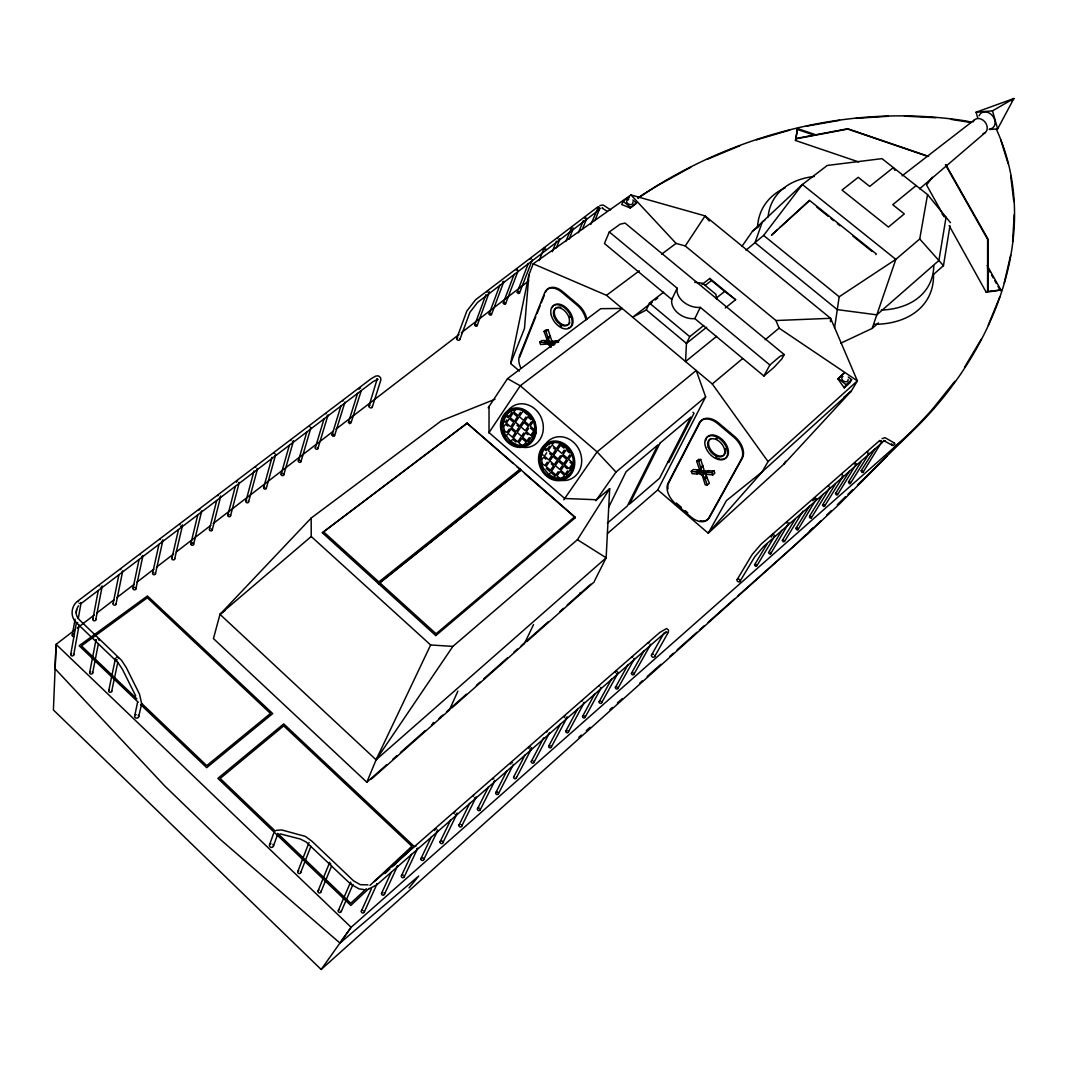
<?xml version="1.0" encoding="UTF-8"?>
<svg xmlns="http://www.w3.org/2000/svg" width="1068" height="1068" viewBox="0 0 1068 1068"><rect width="100%" height="100%" fill="white"/><g stroke="black" fill="none" stroke-linecap="round" stroke-linejoin="round"><path stroke-width="1.5" d="M489.037 406.494L489.024 432.567L564.705 498.489L596.558 499.757L609.681 488.663L606.143 557.803L594.529 580.859M949.145 225.588L986.218 292.258L987.58 291.11L987.62 239.325L945.394 164.712M987.152 265.491L1000.916 290.015L988.22 291.35L988.26 239.579L945.794 164.592M549.513 342L545.935 331.414L544.026 331.414C548.712 343.669 546.242 341.253 555.293 341.186L559.191 340.599M551.662 340.398L548.084 329.812L546.189 329.812L544.026 331.414M891.58 443.781L892.755 445.583L894.864 444.475L894.45 443.046L885.012 437.666L882.088 438.628M1014.2 214.681L1012.638 241.568M137.638 701.916L134.715 715.814M141.59 703.465L139.548 694.227L126.278 667.54L121.472 660.251L79.7 620.121C75.387 615.902 75 611.056 78.538 605.77M830.437 321.615L830.61 318.304L705.094 215.91L630.961 194.937L533.186 263.809L528.887 274.917L510.624 363.507L519.435 371.063M702.01 471.776L698.699 461.269L696.63 461.149C701.289 474.566 698.859 470.28 707.95 470.988L713.985 470.761L714.839 473.137L712.823 474.926C710.781 474.352 698.806 475.073 705 470.814M704.039 470L700.728 459.494L698.659 459.387L696.63 461.149M528.887 274.917L524.468 328.503L510.624 363.507M506.779 419.938L505.284 422.18L503.335 421.366L502.961 427.414L505.618 424.236L507.781 426.105M543.318 455.182L541.383 454.367L540.982 460.441L543.652 457.238L545.841 459.133M834.589 327.836L839.181 296.771L895.838 259.364L919.722 239.005L927.558 194.59L881.994 158.638L827.273 165.447L802.375 184.51L752.513 231.209L742.06 246.174M858.659 161.935L795.473 140.482L797.582 128.587L816.379 134.995M795.473 140.482L797.582 128.587M521.171 470.08L378.593 583.755L378.886 581.953L520.089 469.132L574.704 516.779L575.318 517.7L435.784 635.58L322.322 532.758L466.996 423.195L520.089 469.132M933.459 274.463L943.471 265.652L949.946 225.855M435.784 635.58L436.078 633.778L574.704 516.779M72.264 635.046L75.067 619.186M76.188 612.845L76.749 609.681M70.782 654.203L76.402 622.684M78.298 618.372L81.141 602.526M73.692 655.044L79.085 625.127M92.863 619.173L98.256 590.591M95.746 619.934L102.101 586.612M89.712 672.346L96.053 639.558M92.622 673.187L98.416 643.537M113.115 603.58L118.842 574.944M115.971 604.341L122.713 570.953A1.522 1.242 5.1 0 1 122.299 571.487M1010.648 255.252L1004.214 283.007M108.736 690.595L115.518 658.115A1.562 1.322 2.9 0 0 117.333 659.837M133.033 588.241L139.067 559.565M111.659 691.423L117.814 662.213M135.863 588.989L142.965 555.56M152.617 573.156L158.958 544.453M155.421 573.903L162.883 540.435A1.482 1.215 7.4 0 0 162.883 539.807M171.881 558.31L178.516 529.581M174.658 559.058L182.454 525.563M138.613 716.935L141.55 704.346M190.825 543.719L197.754 514.963M193.575 544.466L201.718 510.945A1.455 1.175 9.4 0 1 201.345 511.452M209.475 529.354L216.671 500.585M212.198 530.102L220.649 496.553A1.442 1.161 10.4 0 0 220.649 495.952M227.818 515.23L235.28 486.447M230.514 515.964L239.272 482.402A1.428 1.135 11.3 0 1 238.925 482.896M245.88 501.319L254.024 470.921M248.55 502.053L257.602 468.478A1.415 1.121 12.1 0 1 256.627 469.226M495.018 399.245L441.458 420.712L311.175 518.06L219.995 614.354L213.44 638.584L366.858 782.23L386.763 764.621M263.649 487.635L272.046 457.238M266.292 488.37L275.637 454.781M281.138 474.165L289.335 445.356M283.768 474.886L293.38 441.311M298.359 460.895L306.796 432.099M300.962 461.616L310.841 428.041M315.314 447.839L324.031 418.816M317.89 448.56L328.036 414.985A1.362 1.055 15 0 1 327.115 415.679M344.63 402.583A1.348 1.041 15.7 0 0 344.951 402.129L334.564 435.691L333.002 436.331L332.014 434.97L340.946 405.974M361.131 391.008L350.985 423.021L349.45 423.649L348.462 422.314L357.593 393.318M368.967 406.067L377.244 378.806L377.725 379.527L376.937 378.966L377.725 379.314L373.146 381.57L80.848 603.714M372.305 407.015L380.889 379.914L380.582 377.618L378.286 375.829L375.843 376.056L371.317 378.579L78.445 600.563C70.942 605.463 69.78 616.957 76.642 622.978L118.214 662.921L122.513 669.449L135.689 695.909M840.69 343.228L872.155 328.437L895.838 259.364L802.375 184.51L763.62 235.427L746.038 250.166M269.496 845.002L273.662 833.307M273.421 846.096L277.587 834.522M456.717 338.503L466.836 311.028L475.514 299.814L597.987 206.765M459.894 339.424L469.933 312.27L477.57 302.404L599.562 209.488M489.344 291.924L477.102 325.727L475.714 326.274L474.739 325.046L485.887 294.728M502.507 281.912L503.909 281.391L491.44 314.673L490.065 315.207L489.104 313.979L499.837 285.223M518.207 270.524L505.578 303.766L504.216 304.287L503.255 303.072L514.135 274.356M517.032 270.177L517.433 269.109M999.741 297.024L988.234 325.193M532.305 259.818L519.515 293.006L518.18 293.526L517.219 292.325L528.233 263.636M297.732 871.728L309.039 842.465M300.695 872.556L310.855 846.39M539.193 260.619L543.892 248.55L545.227 248.056M552.276 251.701L556.428 241.154M556.348 247.869L559.912 238.845L559.178 239.406M565.746 241.408L571.861 227.337M535.749 316.755L520.303 355.457A16.621 10.053 52.8 0 0 519.876 356.872M536.977 313.658L540.074 305.915M541.302 302.818L544.4 295.075M569.217 239.098L573.356 228.111M578.429 232.771L583.275 220.769M582.501 228.952L586.759 218.459L586.038 218.993M317.97 891.126L329.758 862.21M590.924 224.267L598.347 207.259M598.774 208.126L599.201 207.085M594.983 220.449L599.829 208.02M320.921 891.94L331.547 866.095M366.858 782.23L376.096 759.789L430.644 644.979L452.872 646.394L577.428 539.7L609.681 488.663M609.307 231.943L604.448 243.517L671.812 299.494L677.125 288.16L609.307 231.943L620.107 224.213L625.047 223.092L784.219 354.549L781.816 358.941L774.006 367.365L763.9 376.016L694.827 318.611A17.715 12.616 25.6 0 1 677.205 312.443A17.715 12.616 25.6 0 1 672.279 297.905M628.238 199.195L629.172 196.979L623.125 201.238L621.736 204.562L630.227 207.98L636.541 203.027L632.857 200.01M630.227 207.98L636.541 203.027M338.316 910.63L350.611 882.075M341.279 911.445L353.001 884.424M457.878 691.13L449.388 710.073L371.437 779.053M361.358 911.137L371.45 888.683M364.281 912.032L377.137 883.623A1.562 1.442 20.3 0 1 376.724 884.264M652.441 302.044L632.656 317.223L646.327 309.92L649.464 303.058L663.629 292.205M381.543 893.355L391.222 872.289M384.453 894.25L397.643 865.694A1.549 1.428 22 0 1 396.562 866.642M875.92 254.584L876.241 253.904L809.437 200.303L771.456 235.2L777.531 229.687M401.394 875.88L411.487 854.333M404.265 876.775L417.788 848.072M420.899 858.699L431.245 837.058M533.533 624.593L524.401 643.697L451.897 707.857M423.742 859.593L437.586 830.757M440.083 841.811L450.643 820.077M694.827 318.611L700.301 307.357A17.822 12.616 25.6 0 1 683.427 301.87A17.822 12.616 25.6 0 1 677.125 288.16M703.692 325.5L689.741 336.66L686.444 343.429L685.549 361.545L716.575 336.353M442.9 842.705L457.037 813.736M608.573 507.487L626.088 471.722L657.928 444.875L627.343 505.978L607.398 523.16M458.933 825.217L469.72 803.376M461.723 826.085L476.168 797.008A1.495 1.322 26.3 0 1 474.392 797.849M477.476 808.89L488.476 786.969M480.24 809.758L494.965 780.575M495.712 792.83L506.913 770.842M498.449 793.698L512.693 765.863M607.385 533.573L657.808 489.892L705.641 396.855L696.216 370.489L597.065 451.884L563.784 499.811M513.655 777.023L525.056 754.969M516.365 777.891L531.61 748.508M531.303 761.484L543.652 737.895M533.987 762.352L549.486 732.875M548.672 746.198L560.62 723.663M551.328 747.053L567.068 717.496M874.946 448.907L861.168 470.801L861.929 472.497L862.971 472.376L882.075 441.364M565.76 731.153L577.881 708.551M989.435 129.522L997.632 128.894L1013.906 98.51L976.072 112.22L977.807 118.201M862.971 472.376L863.091 471.469M568.403 731.994L584.356 702.37A1.428 1.202 29.3 0 1 583.435 703.171M763.9 376.016L769.854 365.002L780 356.365L784.219 354.549M861.369 461.403L848.513 481.948L849.274 483.657L850.315 483.537L869.219 453.433L867.603 453.219M867.149 452.231L867.83 451.63M850.315 483.537L850.101 482.135M582.581 716.334L594.863 693.693M849.314 471.335L835.456 493.656L836.444 494.978L837.646 493.923M837.499 494.844L856.429 463.792M585.197 717.189L601.377 687.498A1.415 1.188 29.6 0 1 600.47 688.286M835.39 484.151L822.44 505.124L823.428 506.446L824.496 506.312L843.413 475.781M824.496 506.312L824.282 504.897L822.667 504.697M599.135 701.756L611.577 679.074M827.78 486.594L829.102 486.047M811.306 517.953C811.627 513.935 806.967 518.434 811.306 517.953L830.13 487.395M601.725 702.597L618.118 672.853M809.491 506.179L795.847 528.526L796.848 529.888L797.943 529.741L816.566 498.649M615.422 687.405L628.024 664.683M815.618 497.821L814.363 498.93M797.943 529.741L797.729 528.286M617.998 688.246L634.592 658.435A1.388 1.148 30.1 0 1 633.711 659.21M795.006 519.502L782.27 540.488L783.271 541.85L784.539 540.742M802.962 511.158L784.379 541.716M631.468 673.281L644.218 650.519M781.976 530.262L768.506 552.61L769.507 553.998L770.615 553.851L789.012 522.746M770.615 553.851L770.428 552.356M634.018 674.122L650.799 644.258M767.091 543.932L754.529 564.919L755.53 566.32L756.838 565.172M756.651 566.16L775.008 535.615M981.185 339.29L964.497 367.352M651.467 655.165L664.109 632.857M654.817 656.273L668.394 632.149L668.515 630.107L666.606 628.531L659.757 632.47L374.267 881.634M630.961 194.937L676.071 243.397L685.255 245.96L775.969 320.534L830.61 318.304L857.377 380.889L768.039 461.576L762.178 471.842L708.231 533.186L657.888 489.958M775.969 320.534L779.079 328.143L857.377 380.889L851.289 391.128L762.178 471.842L726.44 500.612L708.231 533.186L784.005 464.033L785.647 461.202M837.899 378.926L843.813 373.359L837.899 378.926L844.267 387.844L849.781 382.878L851.623 379.781L848.272 377.031M844.267 387.844L846.096 384.747L851.623 379.781M737.307 579.297L752.112 554.599L761.137 544.119L879.805 440.43M739.83 581.579L754.675 556.909L763.713 546.415L882.261 442.553M771.189 537.084L772.832 534.347L773.966 534.2M812.841 500.692L814.524 497.955M809.477 516.325L822.961 494.391M508.275 417.708L505.898 416.213A18.57 16.18 68.6 0 0 504.189 420.378L503.055 422.875M533.319 438.507L532.558 439.629M546.362 450.723L543.972 449.201A18.677 16.354 66.7 0 0 542.224 453.379L541.089 455.902M599.896 208.474L598.614 208.941M986.218 292.258L1000.916 290.015M557.856 237.777L557.67 238.618M517.219 292.325L518.567 291.804M546.202 249.258L545.468 249.819M529.968 259.11L531.33 258.603M503.255 303.072L504.617 302.551M489.104 313.979L490.479 313.445L491.44 314.673M685.255 245.96L705.094 215.91L709.205 221.009M515.844 269.817L517.232 269.296M488.169 407.802L507.514 378.646L600.723 308.679L622.177 308.438L520.263 385.775L488.784 432.94M474.739 325.046L475.514 324.445M489.398 292.418L488.61 293.006M513.107 413.049L510.103 417.521L514.442 421.286L517.446 416.8L514.189 413.983M509.196 429.096L506.953 432.447L503.429 430.257L505.725 436.051L507.287 434.489M511.439 425.758L512.934 423.515M518.955 414.558L520.463 412.315M514.776 423.342L511.772 427.814L516.111 431.565M518.541 417.748L515.524 422.22L519.862 425.985L522.879 421.5M522.305 412.128L519.288 416.627L523.64 420.378L525.91 417.014M516.859 430.457L518.367 428.215M506.419 435.784L506.806 436.438A18.57 16.18 68.6 0 0 509.783 440.149L510.517 441.685L512.693 439.188L515.937 442.019M516.445 433.621L513.441 438.08L517.78 441.845L520.784 437.386M520.196 428.041L517.192 432.513L521.531 436.278L523.801 432.927M529.835 423.969L531.357 421.726M528.66 428.281L526.39 431.632L530.743 435.41L533.773 430.938L530.502 428.108M533.199 421.553L530.169 426.039L534.534 429.817L535.856 427.854M529.234 437.64L526.965 440.991L522.626 437.226L525.643 432.754L527.819 434.636M531.076 437.466L528.059 441.938L529.314 443.033L523.547 445.303L526.217 442.112L521.865 438.334L518.861 442.793L521.691 445.263L524.041 445.062M311.175 518.06L311.229 536.51L219.995 614.354L376.096 759.789L452.872 646.394M549.419 446.25L547.123 449.601L544.96 447.719L543.519 449.121L544.199 448.84M546.696 452.779L544.413 456.129L548.792 459.921L551.836 455.462L549.646 453.566M551.275 446.077L548.218 450.549L552.61 454.341L555.667 449.882L553.478 447.973M547.27 462.15L544.974 465.488L541.449 463.298L543.532 468.732L544.813 469.479A18.677 16.354 66.7 0 0 547.831 473.231L548.592 474.793L550.781 472.296L555.16 476.101L553.998 477.837L562.249 478.264M559.499 444.275L556.441 448.76L552.049 444.956L554.052 442.032L548.578 444.101M549.126 461.99L546.068 466.436L550.447 470.227L553.504 465.781L551.315 463.886M556.762 450.829L553.705 455.302L558.097 459.093L560.393 455.742M557.322 460.215L554.265 464.673L549.886 460.869L552.944 456.41L556.228 459.267M562.702 452.391L564.238 450.149M554.599 466.743L551.542 471.188L555.921 474.993L558.217 471.656M566.107 449.988L563.036 454.461L567.428 458.279M562.048 466.089L559.752 469.426L555.36 465.621L558.417 461.162L562.823 464.981M568.203 457.157L569.751 454.915M563.917 465.928L560.847 470.387L565.239 474.192L567.549 470.854M567.762 460.348L564.692 464.807L569.084 468.625L572.168 464.153L569.965 462.257M571.62 454.741L568.536 459.227L572.942 463.045L574.29 461.082M569.418 470.694L566.334 475.153L567.615 476.248L561.795 478.517L564.478 475.313L560.073 471.495L557.015 475.941L559.886 478.437M573.276 465.114L570.192 469.586L572.381 471.469M348.462 422.314L349.997 421.686M74.586 630.133L56.097 644.351L55.069 668.742L164.565 785.781L219.461 838.727L339.971 943.071L351.118 927.304L910.777 432.767C989.916 357.74 1044.611 235.374 996.457 129.402M332.014 434.97L332.909 434.289M595.851 500.759L615.996 472.069L705.641 396.855M321.161 969.49L351.118 927.304L56.097 644.351L53.4 709.953L321.161 969.49L806.46 534.908L820.691 520.984M506.873 414.731L507.126 414.384A18.57 16.18 68.6 0 1 510.21 411.394L512.026 412.101L509.022 416.587L506.873 414.731L505.431 416.106L506.125 415.839M544.96 447.719L545.214 447.372A18.677 16.354 66.7 0 1 548.351 444.408M932.311 177.275L926.583 184.991L944.312 216.884M954.845 381.236L932.951 408.55A819.89 530.516 14.8 0 1 893.756 447.812M409.057 887.922L418.736 876.027L339.971 943.071M784.005 464.033L851.289 391.128L843.653 397.496M806.46 534.908L813.242 527.632M887.001 456.25L839.515 503.962L807.341 534.134M826.619 515.176L831.358 510.544M837.285 504.737L845.589 496.607M847.952 494.284L852.691 489.651M857.43 485.005L910.777 432.767M1011.57 100.779L1013.906 98.51L992.479 110.858L976.072 112.22M366.351 888.75L350.758 903.274L277.68 833.427M369.942 885.399L411.901 846.283L283.688 725.866L220.182 778.465L275.29 831.144M369.061 888.402L350.798 905.437L217.872 778.372L283.701 723.904L414.117 846.363L392.196 866.815M384.894 873.624L389.753 869.085M779.974 227.484L809.157 201.011M578.816 737.28L581.299 735.064M586.279 730.645L590.017 727.321M609.908 709.633L612.405 707.416M617.371 702.998L622.35 698.579M639.759 683.106L642.242 680.89M647.221 676.471L660.905 664.309M669.609 656.566L673.347 653.256M677.072 649.931L696.977 632.243M699.46 630.027L704.439 625.608M708.164 622.297L734.29 599.081M738.015 595.757L789.012 550.434A897.761 599.095 11.1 0 0 806.1 534.494M701.97 474.459L705.267 484.912L707.336 485.046L709.352 483.257L705.441 473.872M702.971 472.59L711.955 472.537L713.985 470.761M707.336 485.046L705.187 479.118L707.203 477.329M392.984 759.121L396.722 755.81M400.447 752.513L425.331 730.512M431.552 725.012L434.049 722.809M439.015 718.404L442.753 715.106M446.491 711.795L466.396 694.2M476.341 685.389L480.079 682.092M483.804 678.794L507.447 657.888M513.668 652.388L517.393 649.077M521.131 645.78L548.498 621.576M559.699 611.67L563.423 608.373M567.161 605.075L590.804 584.169M526.738 641.628L594.355 581.806M705.921 472.764L708.765 470.454M872.155 328.437L878.417 322.937M705.187 479.118L704.239 477.903L706.255 476.114M691.25 471.322L697.644 472.283L699.66 470.507L698.419 469.853L693.279 469.56L691.25 471.322L692.117 473.698L697.257 474.005L699.286 472.23M376.096 759.789L606.143 557.803L577.428 539.7M700.862 467.223L702.891 465.461M696.389 471.629L698.419 469.853M700.782 468.385L702.811 466.623M698.699 461.269L700.728 459.494M919.601 188.809L985.323 132.525M533.186 263.809L606.504 295.315L712.276 383.946L742.527 358.674M765.222 339.731L779.079 328.143M554.786 344.59L553.598 343.989C550.567 345.298 549.112 341.426 553.144 342.788L558.644 342.214M916.117 185.565L892.728 204.709L904.302 213.894L888.429 227.057L842.025 190.064L858.231 177.315L869.699 186.419L893.329 167.583L894.971 170.399M706.682 327.182L686.444 343.429L646.327 309.92M378.593 583.755L520.743 470.08L516.992 466.809M725.252 307.984L735.612 299.694L709.806 278.441L701.97 284.542M716.201 298.159L724.691 291.444L735.612 299.694M705.347 285.289L711.448 280.537L724.691 291.444M902.073 175.846L974.537 119.816M752.513 231.209L759.108 226.136M77.216 628.104L94.411 614.888M97.014 612.885L114.223 599.655M116.826 597.653L134.034 584.423M136.624 582.434L153.845 569.177M156.422 567.201L173.67 553.945M176.22 551.982L210.65 525.496M213.186 523.56L333.51 431.031M335.953 429.149L459.013 334.538M461.363 332.722L528.687 280.951M655.084 300.015L657.714 297.999M764.915 220.021L762.312 222.037L754.996 242.663L837.272 309.627L876.828 314.833L938.892 260.525L946.048 217.258L942.176 214.201M322.322 532.758L467.37 423.155M219.995 614.354L225.308 610.322M550.447 342.788L552.583 341.173M550.501 347.007L549.633 344.75L552.717 343.148L553.584 345.405M553.144 342.788L556.014 340.599M606.504 295.315L639.318 270.818M661.639 254.171L676.071 243.397M544.386 342.161L546.522 340.558L547.697 341.159L545.561 342.761L539.66 342.147L540.582 344.523L548.712 343.963M539.66 342.147L541.81 340.545L546.522 340.558M548.231 337.395L550.38 335.806M548.218 338.596L550.354 336.994M545.935 331.414L548.084 329.812M697.257 474.005L698.071 473.471C702.384 475.06 700.982 471.175 697.644 472.283M550.447 344.844L551.448 347.02M637.77 198.074C732.995 133.513 852.371 102.808 966.62 121.085L971.239 122.166M883.383 441.605L885.252 440.804L883.677 440.51L891.994 445.209M690.836 167.195L658.956 184.777A974.149 681.21 46.6 0 0 638.264 197.94M707.069 159.372L739.937 145.702M754.782 564.478L755.904 564.318M782.524 540.048L783.618 539.914M774.754 536.069L773.619 536.216M796.087 528.099L797.182 527.966M787.436 521.825L786.756 523.04M835.683 493.242L836.738 493.122M816.406 499.624L815.311 499.757M848.513 481.948L849.554 481.828M841.317 474.566L842.398 474.432M843.186 476.194L842.105 476.328M861.168 470.801L862.196 470.681M521.691 445.263L517.98 445.249L515.497 443.994A18.57 16.18 68.6 0 1 511.559 441.685L511.198 441.404M276.292 830.357L281.752 829.97L305.314 836.377L311.949 841.237L353.508 880.806L360.316 884.664L367.993 884.878M487.782 291.11L487.048 292.191M513.281 409.725L510.077 411.287L510.771 411.02M515.136 409.244L515.831 408.991L513.855 411.928L518.207 415.679M368.594 889.123L377.017 884.691L662.414 634.939L666.779 632.082L665.511 631.989M599.882 205.537L603.246 205.029L610.642 209.889M756.504 139.855L789.759 130.109M514.295 409.418L519.622 409.084M553.197 442.205L557.937 442.179M806.393 126.198L839.501 120.324M796.047 138.493L847.712 128.747L928.613 156.382M796.114 138.813L847.805 129.068L928.039 156.475M602.646 207.873L601.898 207.993L607.198 211.277M702.544 474.633L704.239 477.903M855.935 118.348L888.429 116.252M545.561 342.761L548.365 343.362M904.449 116.132L935.888 117.72M585.785 217.285L584.556 218.219M694.707 282.286L702.53 283.247L715.894 294.274L716.641 299.027M855.508 462.991L854.293 464.046M881.167 440.577L879.992 441.605M951.281 119.402L970.879 122.54M363.828 889.577L359.035 888.856L350.758 884.197L306.129 841.998L300.442 839.074L280.07 833.854M521.825 409.511L523.24 409.965M560.166 442.619L561.194 442.94M797.195 129.375L814.417 135.236M554.265 477.383L553.611 477.129A18.677 16.354 66.7 0 1 549.62 474.779L549.259 474.499M893.689 442.686L894.45 443.046M333.576 434.342L334.564 435.691M507.514 378.646L520.263 385.775L597.065 451.884L615.996 472.069M816.86 207.192L828.408 216.457M830.984 218.526L833.547 220.582M837.405 223.679L839.969 225.735M852.811 236.041L872.062 251.487M763.62 235.427L839.181 296.771M623.125 201.238L630.507 207.312M838.273 378.312L846.096 384.747M700.301 307.357L769.854 365.002M649.464 303.058L689.741 336.66M692.958 412.341L694.026 413.236L668.755 462.564L667.727 461.683M676.391 503.068L681.437 507.407M685.215 510.651L687.739 512.814M523.053 411.006L527.418 414.771M528.513 415.719L532.879 419.484M561.367 444.101L565.773 447.906M566.881 448.867L571.287 452.672M531.023 419.671L527.752 416.84L524.722 421.326L529.087 425.091M563.904 448.079L560.607 445.222L557.536 449.708L561.928 453.513M567.215 450.936L569.418 452.845M536.136 432.967L534.868 431.873L531.837 436.358L534 438.227M513.695 422.407L509.356 418.643L506.365 423.115L510.691 426.866M516.939 425.224L519.115 427.107M565.012 466.876L567.215 468.785M546.402 468.492L549.686 471.348M466.996 423.195L513.241 463.539M524.468 473.338L575.318 517.7M580.138 592.54L581.179 593.461M323.724 531.971L378.886 581.953M380.021 582.981L436.078 633.778M311.229 536.51L430.644 644.979M433.141 722.462L434.235 723.477M136.864 698.846L81.448 645.886L147.344 597.786L270.498 713.464L206.738 765.636L141.684 703.452M138.106 702.103L79.152 645.74L147.437 595.957L272.714 713.584L206.685 767.665L140.509 704.413M919.722 239.005L943.471 265.652M927.558 194.59L950.467 222.665M544.306 249.471L543.892 248.55M519.115 292.098L519.515 293.006M505.177 302.845L505.578 303.766M709.806 278.441L711.448 280.537M476.702 324.792L477.102 325.727M712.276 383.946L768.039 461.576M987.5 267.681L989.916 272.006M991.545 274.89L993.16 277.773M994.775 280.657L996.391 283.541M998.006 286.424L1000.436 290.75M572.808 454.26L573.142 455.128M534.347 421.032L534.668 421.9M711.955 472.537L712.823 474.926M1000.623 139.507L1008.072 163.511M504.723 432.086L503.655 427.147M992.479 110.858L997.632 128.894M542.357 463.953L541.663 460.148M1010.715 175.94L1013.799 201.545M811.934 528.713A897.761 599.095 11.1 0 1 809.611 531.023M272.914 844.267A2.043 1.869 8.7 0 1 272.62 847.124A2.043 1.869 8.7 0 1 269.603 846.283A2.043 1.869 8.7 0 1 270.952 843.72M654.751 655.472A1.789 1.455 30.8 0 1 653.416 657.274A1.789 1.455 30.8 0 1 651.427 655.432A1.789 1.455 30.8 0 1 653.456 654.27M601.684 701.983A1.375 1.148 30.1 0 1 600.616 703.398A1.375 1.148 30.1 0 1 599.108 701.97A1.375 1.148 30.1 0 1 600.697 701.049M618.065 672.213A1.402 1.161 29.9 0 1 616.53 673.561M615.515 672.613A1.402 1.161 29.9 0 1 615.782 671.465M616.356 671.211A1.402 1.161 29.9 0 1 617.05 671.265M584.77 715.974A1.388 1.175 29.8 0 1 584.703 717.83A1.388 1.175 29.8 0 1 582.701 717.175A1.388 1.175 29.8 0 1 583.475 715.547M599.014 686.097A1.415 1.188 29.6 0 1 599.615 685.83M633.965 673.507A1.348 1.121 30.6 0 1 632.95 674.883A1.348 1.121 30.6 0 1 631.442 673.481A1.348 1.121 30.6 0 1 632.99 672.586M650.505 644.752A1.388 1.121 30.4 0 1 649.945 645.005M648.209 643.403A1.388 1.121 30.4 0 1 649.064 642.642M617.958 687.632A1.362 1.135 30.3 0 1 616.904 689.034A1.362 1.135 30.3 0 1 615.395 687.618A1.362 1.135 30.3 0 1 616.97 686.711M631.962 657.581A1.388 1.148 30.1 0 1 632.843 656.807M567.989 730.779A1.402 1.188 29.5 0 1 567.909 732.648A1.402 1.188 29.5 0 1 565.88 731.994A1.402 1.188 29.5 0 1 566.667 730.352M581.993 700.968A1.428 1.202 29.3 0 1 582.581 700.701M550.928 745.811A1.402 1.215 29.1 0 1 550.834 747.707A1.402 1.215 29.1 0 1 548.792 747.053A1.402 1.215 29.1 0 1 549.593 745.384M566.133 718.31A1.442 1.215 29 0 1 565.413 718.257M564.385 717.282A1.442 1.215 29 0 1 564.345 716.615M564.678 716.081A1.442 1.215 29 0 1 565.279 715.8M567.028 716.842A1.442 1.215 29 0 1 566.734 718.043M533.586 761.097A1.415 1.228 28.7 0 1 533.479 763.019A1.415 1.228 28.7 0 1 531.423 762.365A1.415 1.228 28.7 0 1 532.238 760.656M549.152 733.422A1.455 1.242 28.6 0 1 548.538 733.703M546.749 731.994A1.455 1.242 28.6 0 1 547.083 731.446M516.338 777.224A1.428 1.255 28.2 0 1 515.644 778.665A1.428 1.255 28.2 0 1 513.895 778.118A1.428 1.255 28.2 0 1 514.002 776.476M531.584 747.827A1.455 1.268 28.1 0 1 529.915 749.295M528.874 748.294A1.455 1.268 28.1 0 1 530.542 746.826M498.048 792.403A1.442 1.268 27.7 0 1 497.715 794.485A1.442 1.268 27.7 0 1 495.685 793.27A1.442 1.268 27.7 0 1 497.408 792.029M510.678 764.194A1.469 1.282 27.6 0 1 512.373 762.712M513.441 764.408A1.469 1.282 27.6 0 1 513.094 764.968M480.226 809.077A1.455 1.295 27 0 1 479.011 810.652A1.455 1.295 27 0 1 477.436 809.103A1.455 1.295 27 0 1 479.198 808.062M494.604 781.149A1.482 1.308 27 0 1 493.963 781.442M492.495 779.093A1.482 1.308 27 0 1 493.897 778.852M461.336 824.776A1.469 1.322 26.3 0 1 461.176 826.806A1.469 1.322 26.3 0 1 459.04 826.138A1.469 1.322 26.3 0 1 459.934 824.336M473.311 796.101A1.495 1.322 26.3 0 1 473.685 795.526M442.499 841.357A1.482 1.335 25.4 0 1 442.526 843.293A1.482 1.335 25.4 0 1 440.47 843.159A1.482 1.335 25.4 0 1 440.443 841.224M441.097 840.916A1.482 1.335 25.4 0 1 441.845 840.97M457.037 813.028A1.509 1.348 25.5 0 1 455.235 814.59M454.18 813.536A1.509 1.348 25.5 0 1 455.195 811.92M423.355 858.231A1.495 1.362 24.3 0 1 422.955 860.434A1.495 1.362 24.3 0 1 420.859 859.179A1.495 1.362 24.3 0 1 422.701 857.844M437.586 830.023A1.522 1.375 24.5 0 1 436.532 831.678M434.689 830.557A1.522 1.375 24.5 0 1 436.518 828.968M404.265 876.054A1.509 1.388 23 0 1 402.956 877.736A1.509 1.388 23 0 1 401.354 876.12A1.509 1.388 23 0 1 403.223 874.999M417.401 848.673A1.535 1.402 23.4 0 1 416.72 849.007M415.252 846.537A1.535 1.402 23.4 0 1 415.933 846.216M384.066 892.861A1.522 1.402 21.4 0 1 383.853 895.011A1.522 1.402 21.4 0 1 381.636 894.33A1.522 1.402 21.4 0 1 382.624 892.407M394.679 864.773A1.549 1.428 22 0 1 395.774 863.812M363.908 910.63A1.535 1.428 19.5 0 1 363.681 912.82A1.535 1.428 19.5 0 1 361.438 912.125A1.535 1.428 19.5 0 1 362.452 910.176M320.921 891.206A1.535 1.428 13.5 0 1 319.853 892.928A1.535 1.428 13.5 0 1 317.97 891.86A1.535 1.428 13.5 0 1 319.038 890.138M330.88 864.025A1.575 1.442 14.9 0 1 330.186 863.625M341.266 910.697A1.535 1.442 16.3 0 1 340.211 912.446A1.535 1.442 16.3 0 1 338.316 911.378A1.535 1.442 16.3 0 1 339.384 909.629M351.038 883.503A1.575 1.455 17.5 0 1 350.624 882.835M300.695 871.822A1.535 1.415 11.2 0 1 299.601 873.531A1.535 1.415 11.2 0 1 297.732 872.463A1.535 1.415 11.2 0 1 298.813 870.754M739.59 579.537A1.722 1.335 31.6 0 1 739.403 581.82A1.722 1.335 31.6 0 1 736.973 580.391A1.722 1.335 31.6 0 1 738.829 579.083M138.172 715.2A2.043 1.762 2.3 0 1 137.759 717.87A2.043 1.762 2.3 0 1 134.768 717.029A2.043 1.762 2.3 0 1 136.223 714.652M372.265 406.307A1.736 1.335 16.6 0 1 371.157 407.896A1.736 1.335 16.6 0 1 369.021 406.774A1.736 1.335 16.6 0 1 370.115 405.186M317.863 447.999A1.335 1.055 14.6 0 1 317.209 449.201A1.335 1.055 14.6 0 1 315.554 448.734A1.335 1.055 14.6 0 1 315.634 447.372M325.727 413.783A1.362 1.055 15 0 1 326.327 413.543M300.575 460.548A1.348 1.068 13.9 0 1 300.455 462.19A1.348 1.068 13.9 0 1 298.466 461.643A1.348 1.068 13.9 0 1 299.28 460.188M310.815 427.48A1.375 1.068 14.4 0 1 310.508 428.508M309.119 426.586A1.375 1.068 14.4 0 1 309.827 426.639M359.075 389.286A1.335 1.028 16.3 0 1 360.61 388.125M342.668 400.941A1.348 1.041 15.7 0 1 343.255 400.714M283.38 473.805A1.362 1.081 13.1 0 1 283.047 475.554A1.362 1.081 13.1 0 1 281.111 474.539A1.362 1.081 13.1 0 1 282.766 473.484M293.353 440.737A1.388 1.095 13.6 0 1 292.432 442.032M290.71 440.563A1.388 1.095 13.6 0 1 291.043 440.083M266.279 487.796A1.375 1.095 12.3 0 1 265.345 489.091A1.375 1.095 12.3 0 1 263.662 488.209A1.375 1.095 12.3 0 1 264.597 486.901M275.624 454.207A1.402 1.108 12.9 0 1 275.29 455.262M273.902 453.313A1.402 1.108 12.9 0 1 274.609 453.353M248.177 500.945A1.388 1.121 11.5 0 1 248.203 502.534A1.388 1.121 11.5 0 1 246.254 502.427A1.388 1.121 11.5 0 1 246.227 500.839M255.225 467.237A1.415 1.121 12.1 0 1 255.853 466.983M230.141 514.843A1.402 1.135 10.6 0 1 229.98 516.578A1.402 1.135 10.6 0 1 227.911 516.004A1.402 1.135 10.6 0 1 228.792 514.482M236.535 482.242A1.428 1.135 11.3 0 1 236.522 481.641M236.882 481.147A1.428 1.135 11.3 0 1 237.523 480.894M211.824 528.967A1.415 1.148 9.6 0 1 211.838 530.596A1.415 1.148 9.6 0 1 209.849 530.489A1.415 1.148 9.6 0 1 209.835 528.86M220.288 497.061A1.442 1.161 10.4 0 1 219.648 497.314M217.872 495.792A1.442 1.161 10.4 0 1 218.246 495.298M192.574 542.985A1.428 1.161 8.7 0 1 193.361 544.827A1.428 1.161 8.7 0 1 191.038 544.707A1.428 1.161 8.7 0 1 191.839 542.944M198.902 510.17A1.455 1.175 9.4 0 1 199.93 509.396M174.658 558.444A1.442 1.175 7.6 0 1 173.87 559.792A1.442 1.175 7.6 0 1 172.082 559.312A1.442 1.175 7.6 0 1 172.255 557.803M182.454 524.949A1.469 1.188 8.4 0 1 180.652 526.324M179.624 524.802A1.469 1.188 8.4 0 1 180.011 524.281M155.06 572.728A1.455 1.202 6.5 0 1 155.034 574.424A1.455 1.202 6.5 0 1 152.978 574.33A1.455 1.202 6.5 0 1 152.991 572.635M162.483 540.969A1.482 1.215 7.4 0 1 161.815 541.249M160.013 539.674A1.482 1.215 7.4 0 1 160.414 539.14M134.848 587.453A1.469 1.215 5.4 0 1 135.636 589.362A1.469 1.215 5.4 0 1 133.22 589.256A1.469 1.215 5.4 0 1 134.087 587.427M142.565 556.094A1.509 1.228 6.3 0 1 141.884 556.388M140.082 554.786A1.509 1.228 6.3 0 1 140.469 554.265M115.985 603.7A1.495 1.228 4.2 0 1 115.144 605.102A1.495 1.228 4.2 0 1 113.301 604.608A1.495 1.228 4.2 0 1 113.515 603.046M120.203 569.631A1.522 1.242 5.1 0 1 120.884 569.337M95.773 619.293A1.509 1.255 2.9 0 1 94.905 620.722A1.509 1.255 2.9 0 1 93.049 620.228A1.509 1.255 2.9 0 1 93.263 618.639M102.127 585.958A1.535 1.268 3.9 0 1 100.993 587.453M99.15 585.825A1.535 1.268 3.9 0 1 99.564 585.277M74.066 636.661A1.522 1.268 1.6 0 1 72.237 635.7A1.522 1.268 1.6 0 1 73.372 634.192M80.714 603.086A1.562 1.282 2.7 0 1 79.192 603.367M78.164 601.751A1.562 1.282 2.7 0 1 78.578 601.191M92.302 671.919A1.535 1.295 1.3 0 1 92.182 673.748A1.535 1.295 1.3 0 1 90.019 673.614A1.535 1.295 1.3 0 1 90.139 671.785M96.36 640.853A1.562 1.308 2.5 0 1 96 640.239M98.029 638.757A1.562 1.308 2.5 0 1 99.017 640.426M73.385 653.79A1.535 1.282 1 0 1 73.251 655.605A1.535 1.282 1 0 1 71.075 655.472A1.535 1.282 1 0 1 71.222 653.656M77.67 622.778A1.562 1.295 2.1 0 1 76.989 622.39M111.699 690.756A1.535 1.308 1.7 0 1 110.765 692.224A1.535 1.308 1.7 0 1 108.896 691.69A1.535 1.308 1.7 0 1 109.176 690.021M116.692 657.247A1.562 1.322 2.9 0 1 117.493 657.287M118.174 657.674A1.562 1.322 2.9 0 1 118.548 658.288M459.827 338.77A1.655 1.242 19.4 0 1 458.839 340.238A1.655 1.242 19.4 0 1 456.784 339.17A1.655 1.242 19.4 0 1 457.771 337.688M848.099 379.394A3.418 2.416 30.2 0 1 846.03 381.743A3.418 2.416 30.2 0 1 842.171 379.634A3.418 2.416 30.2 0 1 842.919 376.55M632.803 201.919A3.311 2.283 23.3 0 1 630.961 204.602A3.311 2.283 23.3 0 1 626.863 202.359A3.311 2.283 23.3 0 1 628.718 199.676M700.314 520.73A17.008 10.506 48.5 0 0 709.459 517.459L742.353 458.119A17.622 11.294 48.8 0 0 734.704 436.545L718.737 423.088A17.582 11.254 49.3 0 0 700.047 422.394L668.808 482.643A16.968 10.466 48.9 0 0 668.261 484.004M667.994 488.917A16.968 10.466 48.9 0 1 667.941 485.513M724.424 454.527A10.533 6.715 49 0 1 711.809 451.283A10.533 6.715 49 0 1 710.968 438.548M715.92 438.401A10.533 6.715 49 0 1 717.042 438.814M725.319 448.653A10.533 6.715 49 0 1 724.932 453.78M705.734 440.617A14.031 8.944 49 0 1 722.128 439.469A14.031 8.944 49 0 1 725.065 458.452M723.93 458.893A14.031 8.944 49 0 1 721.341 459.16M719.939 458.986A14.031 8.944 49 0 1 718.47 458.613M716.988 458.038A14.031 8.944 49 0 1 715.507 457.278M545.628 291.978A17.221 10.76 53.6 0 1 562.729 291.657L578.028 304.554A17.248 10.813 53.2 0 1 586.786 319.345M569.871 322.603A10.306 6.435 53.3 0 1 556.201 318.584A10.306 6.435 53.3 0 1 560.82 307.357M569.564 316.141A10.306 6.435 53.3 0 1 569.952 317.329M520.957 368.22A16.634 10.053 52.7 0 1 519.448 356.085L544.76 292.605A17.235 10.76 53.6 0 1 561.861 292.298L577.161 305.194A17.262 10.813 53.2 0 1 585.918 319.999M552.209 307.664A13.751 8.571 53.3 0 1 568.95 310.721A13.751 8.571 53.3 0 1 568.109 328.21M561.448 326.715A13.751 8.571 53.3 0 1 560.073 325.833M933.766 265.625A88.644 59.301 28.4 0 1 881.3 310.08M768.119 216.991A88.644 59.301 28.4 0 1 814.283 176.474M933.499 274.289A94.077 63.279 28.4 0 1 874.599 324.325M757.492 227.511A94.077 63.279 28.4 0 1 785.22 187.794M979.089 115.785A9.412 7.409 50.8 0 1 992.826 116.145A9.412 7.409 50.8 0 1 989.315 129.175M973.068 121.952A8.344 6.542 50.8 0 1 984.87 121.859A8.344 6.542 50.8 0 1 983.027 133.674M544.493 445.61A22.335 19.584 66.7 0 1 569.297 439.255A22.335 19.584 66.7 0 1 581.125 465.875A22.335 19.584 66.7 0 1 559.872 480.186M569.858 474.539A18.677 16.354 66.7 0 1 568.176 475.887M507.26 411.621A22.214 19.371 68.6 0 1 532.198 406.948A22.214 19.371 68.6 0 1 542.437 434.049A22.214 19.371 68.6 0 1 520.557 446.838M660.091 443.06L629.466 504.149L659.61 478.184L690.862 417.107L660.091 443.06M699.22 423.088L668.007 483.337A16.981 10.466 48.9 0 0 675.59 503.776L690.729 516.779A17.021 10.506 48.5 0 0 708.658 518.18L741.539 458.839A17.635 11.294 48.8 0 0 733.89 437.266L717.91 423.796A17.582 11.241 49.3 0 0 699.22 423.088M511.025 428.922L508.034 433.381L512.36 437.146L515.363 432.687L511.025 428.922M523.974 422.447L520.957 426.92L525.309 430.698L528.326 426.212L523.974 422.447M562.262 455.582L559.191 460.054L563.584 463.859L566.667 459.387L562.262 455.582M548.912 444.034L548.244 444.315L548.912 444.034M705.654 447.198A14.044 8.944 49 0 0 725.239 458.532A14.044 8.944 49 0 0 717.803 437.573A14.044 8.944 49 0 0 705.654 447.198M708.284 447.372A10.533 6.715 49 0 0 722.983 455.849A10.533 6.715 49 0 0 717.389 440.123A10.533 6.715 49 0 0 708.284 447.372M700.127 473.524A1.762 1.108 48.9 0 0 702.57 474.94A1.762 1.108 48.9 0 0 701.623 472.336A1.762 1.108 48.9 0 0 700.127 473.524M551.248 315.234A13.751 8.571 53.3 0 0 569.391 328.036A13.751 8.571 53.3 0 0 563.73 307.157A13.751 8.571 53.3 0 0 551.248 315.234M553.798 315.647A10.32 6.421 53.3 0 0 567.402 325.233A10.32 6.421 53.3 0 0 563.143 309.573A10.32 6.421 53.3 0 0 553.798 315.647M547.684 343.402A1.722 1.055 52.9 0 0 549.873 345.271A1.722 1.055 52.9 0 0 549.433 342.735A1.722 1.055 52.9 0 0 547.684 343.402M538.619 457.171A20.199 17.689 66.7 0 0 564.264 479.559A20.199 17.689 66.7 0 0 567.068 445.81A20.199 17.689 66.7 0 0 538.619 457.171M539.941 457.451A18.703 16.38 66.7 0 0 563.69 478.17A18.703 16.38 66.7 0 0 566.28 446.918A18.703 16.38 66.7 0 0 539.941 457.451M500.718 422.861A20.092 17.502 68.6 0 0 524.869 446.664A20.092 17.502 68.6 0 0 529.541 413.463A20.092 17.502 68.6 0 0 500.718 422.861M502.013 423.222A18.597 16.207 68.6 0 0 524.375 445.263A18.597 16.207 68.6 0 0 528.7 414.517A18.597 16.207 68.6 0 0 502.013 423.222"/></g></svg>
